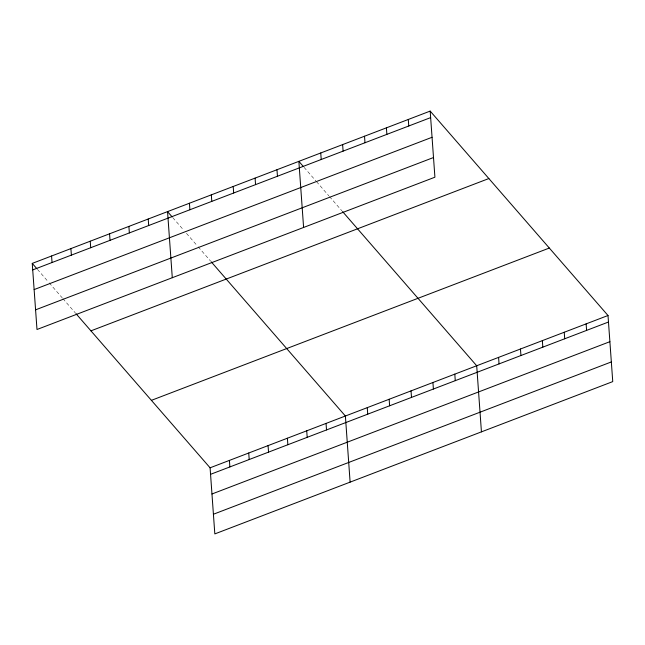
<?xml version="1.0" encoding="UTF-8"?>
<svg xmlns="http://www.w3.org/2000/svg" width="645" height="645" viewBox="0 0 645 645"><rect width="100%" height="100%" fill="white"/><g stroke="black" fill="none" stroke-linecap="round" stroke-linejoin="round"><path stroke-width="0.48" stroke-dasharray="3.23 2.42" d="M304.077 167.353L315.816 180.842M316.469 181.592L328.853 195.83M329.506 196.58L341.898 210.818M172.763 217.607L183.849 230.354M186.453 233.345L197.539 246.092M198.192 246.842L210.584 261.08M37.466 269.392L48.552 282.131M49.205 282.881L62.243 297.869M62.896 298.619L75.288 312.865"/><path stroke-width="0.97" d="M430.175 111.093L434.915 177.198L36.991 329.498L32.25 263.394L430.175 111.093L608.009 315.502L612.75 381.606L214.825 533.907L210.085 467.802L75.941 313.615M32.718 269.916L430.642 117.616M34.129 289.581L432.053 137.28M35.58 309.842L433.504 157.533M90.937 330.853L488.862 178.544M151.398 400.351L549.33 248.043M210.085 467.802L608.009 315.502M210.552 474.325L608.477 322.024M211.963 493.989L609.888 341.689M213.414 514.242L611.339 361.942M303.424 166.603L298.861 161.355L303.601 227.459M342.551 211.568L476.695 365.755L481.436 431.86M172.11 216.857L167.547 211.616L172.288 277.721M211.229 261.83L345.381 416.017L350.114 482.121M32.25 263.394L36.813 268.642M586.128 323.879L586.595 330.401M564.238 332.256L564.706 338.778M542.356 340.633L542.824 347.155M520.467 349.01L520.934 355.532M498.585 357.386L499.053 363.909M454.806 374.132L455.273 380.663M432.924 382.509L433.392 389.04M408.293 119.47L408.761 125.993M411.034 390.886L411.502 397.417M386.403 127.847L386.871 134.37M389.153 399.263L389.62 405.794M364.522 136.224L364.989 142.747M367.263 407.64L367.731 414.163M342.632 144.601L343.1 151.124M320.75 152.978L321.218 159.5M326.048 423.418L326.515 429.941M306.722 430.812L307.189 437.334M276.979 169.732L277.447 176.254M287.396 438.213L287.864 444.736M255.089 178.109L255.557 184.631M268.07 445.606L268.538 452.137M233.2 186.486L233.667 193.008M248.736 453.008L249.204 459.53M211.318 194.863L211.786 201.385M229.41 460.401L229.878 466.932M189.428 203.24L189.896 209.762M148.221 219.01L148.689 225.532M128.887 226.411L129.355 232.934M109.561 233.804L110.029 240.327M90.236 241.206L90.703 247.728M70.91 248.599L71.377 255.122M51.576 256L52.043 262.523"/></g></svg>
